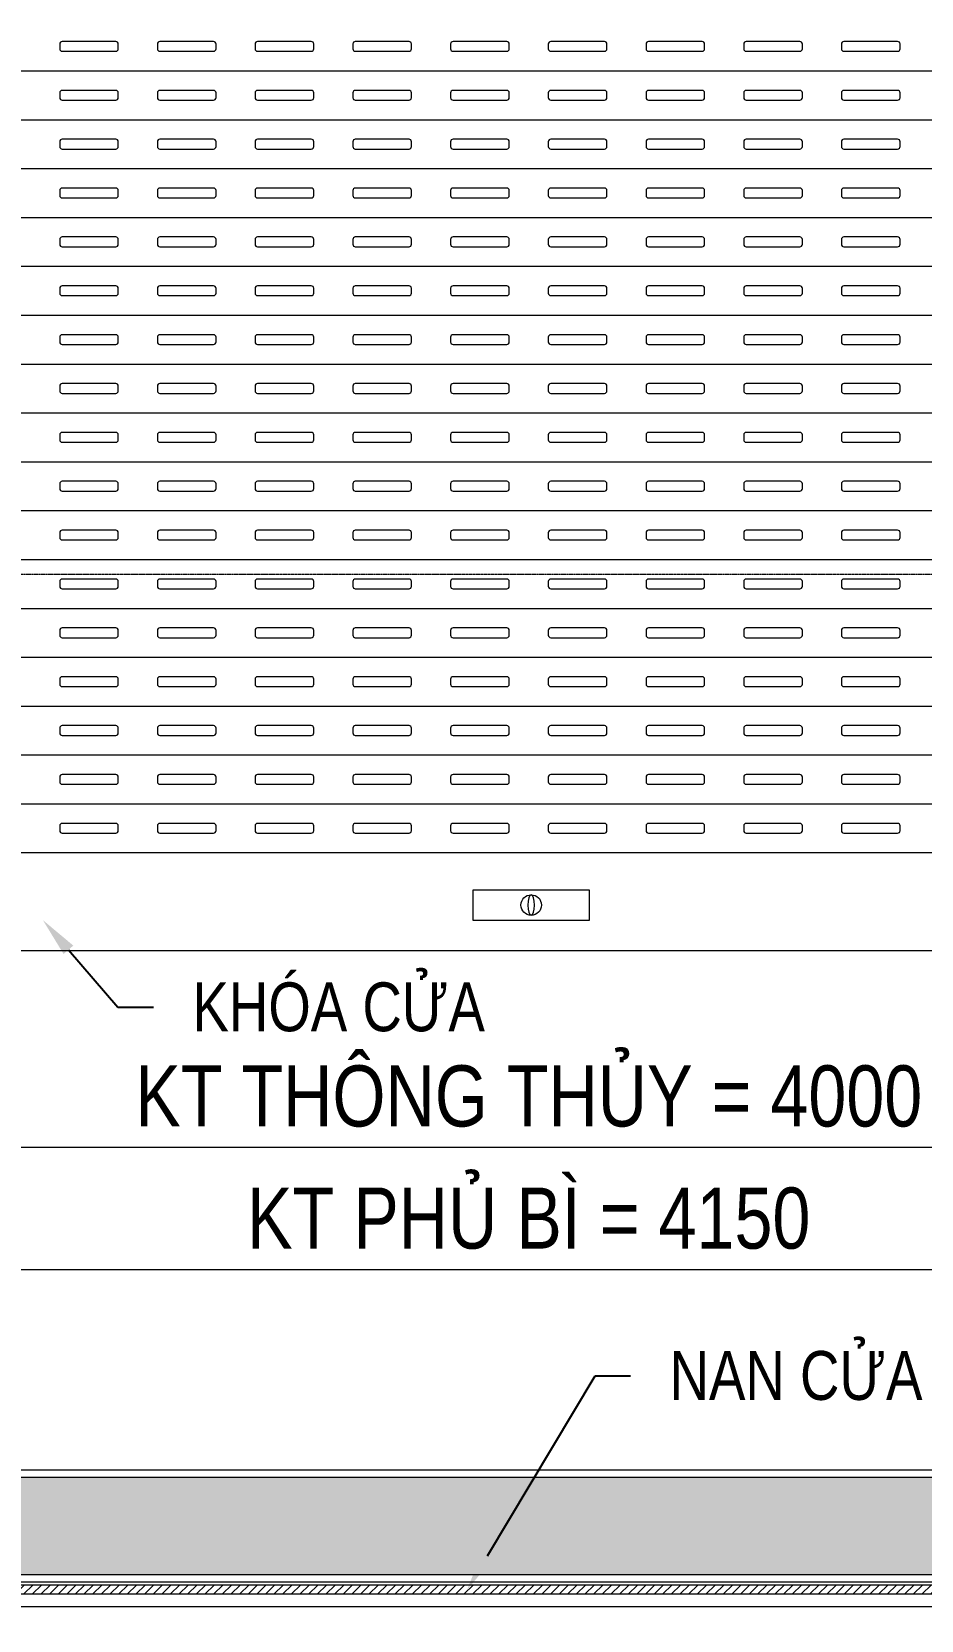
# Model space of a CAD drawing. Header units: millimetres. Extents: x -547695 to 905972, y -1055718 to 167349.
# Drawn here: x -526632 to -524811, y -1030223 to -1026972 of the extents above; entities that cross this region are included whole.
import ezdxf
from ezdxf import colors
from ezdxf.entities.mleader import LeaderData, LeaderLine
from ezdxf.enums import TextEntityAlignment as Align
from ezdxf.math import Vec2, Vec3

# ---------------------------------------------------------------- set-up
doc = ezdxf.new("R2010")
doc.units = ezdxf.units.MM
for name, pattern in [('CENTER', [50.8, 31.75, -6.35, 6.35, -6.35]), ('CENTER2', [1.125, 0.75, -0.125, 0.125, -0.125]), ('PHANTOM', [2.5, 1.25, -0.25, 0.25, -0.25, 0.25, -0.25])]:
    doc.linetypes.add(name, pattern=pattern)
doc.layers.get('DEFPOINTS').update_dxf_attribs({"color": 1, "lineweight": 25})
for name, color, linetype, lineweight in [('A-DIMS', 8, 'Continuous', 9), ('A-DOOR', 142, 'Continuous', 9), ('A-GRID', 250, 'CENTER', 15), ('A-LITE', 9, 'Continuous', 9), ('A-PATT', 252, 'Continuous', 9), ('A-SYMBOLS', 10, 'Continuous', 13), ('A-WALL', 12, 'Continuous', 13)]:
    doc.layers.add(name, color=color, linetype=linetype, lineweight=lineweight)
doc.styles.add('ARIAL', font='arial.ttf')
doc.styles.add('VTK_Arial', font='arial.ttf', dxfattribs={"width": 0.8})
doc.dimstyles.new('A-2.5-DIM50', dxfattribs={"dimscale": 50, "dimtxt": 2.5, "dimasz": 1, "dimexe": 1, "dimexo": 0, "dimgap": 0.5, "dimtad": 1, "dimdec": 0, "dimzin": 12, "dimdsep": 46, "dimtxsty": 'VTK_Arial', "dimblk": 'ARCHTICK', "dimcen": 0, "dimdle": 1, "dimclrd": 256, "dimclre": 256, "dimclrt": 7, "dimadec": 1, "dimazin": 3, "dimtfac": 1, "dimtdec": 0, "dimtmove": 0, "dimatfit": 2, "dimfxl": 20, "dimtolj": 1, "dimtzin": 0, "dimlwd": -1, "dimlwe": -1, "dimarcsym": 0})

# ---------------------------------------------------------------- blocks, each defined once
blk = doc.blocks.new('zw$3AB1')
at = {"ltscale": 5}
blk.add_lwpolyline([(-76, 200), (-4076, 200), (-4076, 3500), (-76, 3500)], close=True, dxfattribs=at)
at = {"layer": 'A-PATT'}
for points in [[(-3031, 1840), (-2921, 1840, 0.414214), (-2916, 1845), (-2916, 1855, 0.414214), (-2921, 1860), (-3031, 1860, 0.414214), (-3036, 1855), (-3036, 1845, 0.414214)], [(-2831, 1840), (-2721, 1840, 0.414214), (-2716, 1845), (-2716, 1855, 0.414214), (-2721, 1860), (-2831, 1860, 0.414214), (-2836, 1855), (-2836, 1845, 0.414214)], [(-2631, 1840), (-2521, 1840, 0.414214), (-2516, 1845), (-2516, 1855, 0.414214), (-2521, 1860), (-2631, 1860, 0.414214), (-2636, 1855), (-2636, 1845, 0.414214)], [(-2431, 1840), (-2321, 1840, 0.414214), (-2316, 1845), (-2316, 1855, 0.414214), (-2321, 1860), (-2431, 1860, 0.414214), (-2436, 1855), (-2436, 1845, 0.414214)], [(-2231, 1840), (-2121, 1840, 0.414214), (-2116, 1845), (-2116, 1855, 0.414214), (-2121, 1860), (-2231, 1860, 0.414214), (-2236, 1855), (-2236, 1845, 0.414214)], [(-2031, 1840), (-1921, 1840, 0.414214), (-1916, 1845), (-1916, 1855, 0.414214), (-1921, 1860), (-2031, 1860, 0.414214), (-2036, 1855), (-2036, 1845, 0.414214)], [(-1831, 1840), (-1721, 1840, 0.414214), (-1716, 1845), (-1716, 1855, 0.414214), (-1721, 1860), (-1831, 1860, 0.414214), (-1836, 1855), (-1836, 1845, 0.414214)], [(-1631, 1840), (-1521, 1840, 0.414214), (-1516, 1845), (-1516, 1855, 0.414214), (-1521, 1860), (-1631, 1860, 0.414214), (-1636, 1855), (-1636, 1845, 0.414214)], [(-1431, 1840), (-1321, 1840, 0.414214), (-1316, 1845), (-1316, 1855, 0.414214), (-1321, 1860), (-1431, 1860, 0.414214), (-1436, 1855), (-1436, 1845, 0.414214)], [(-3031, 1740), (-2921, 1740, 0.414214), (-2916, 1745), (-2916, 1755, 0.414214), (-2921, 1760), (-3031, 1760, 0.414214), (-3036, 1755), (-3036, 1745, 0.414214)], [(-2831, 1740), (-2721, 1740, 0.414214), (-2716, 1745), (-2716, 1755, 0.414214), (-2721, 1760), (-2831, 1760, 0.414214), (-2836, 1755), (-2836, 1745, 0.414214)], [(-2631, 1740), (-2521, 1740, 0.414214), (-2516, 1745), (-2516, 1755, 0.414214), (-2521, 1760), (-2631, 1760, 0.414214), (-2636, 1755), (-2636, 1745, 0.414214)], [(-2431, 1740), (-2321, 1740, 0.414214), (-2316, 1745), (-2316, 1755, 0.414214), (-2321, 1760), (-2431, 1760, 0.414214), (-2436, 1755), (-2436, 1745, 0.414214)], [(-2231, 1740), (-2121, 1740, 0.414214), (-2116, 1745), (-2116, 1755, 0.414214), (-2121, 1760), (-2231, 1760, 0.414214), (-2236, 1755), (-2236, 1745, 0.414214)], [(-2031, 1740), (-1921, 1740, 0.414214), (-1916, 1745), (-1916, 1755, 0.414214), (-1921, 1760), (-2031, 1760, 0.414214), (-2036, 1755), (-2036, 1745, 0.414214)], [(-1831, 1740), (-1721, 1740, 0.414214), (-1716, 1745), (-1716, 1755, 0.414214), (-1721, 1760), (-1831, 1760, 0.414214), (-1836, 1755), (-1836, 1745, 0.414214)], [(-1631, 1740), (-1521, 1740, 0.414214), (-1516, 1745), (-1516, 1755, 0.414214), (-1521, 1760), (-1631, 1760, 0.414214), (-1636, 1755), (-1636, 1745, 0.414214)], [(-1431, 1740), (-1321, 1740, 0.414214), (-1316, 1745), (-1316, 1755, 0.414214), (-1321, 1760), (-1431, 1760, 0.414214), (-1436, 1755), (-1436, 1745, 0.414214)], [(-3031, 1640), (-2921, 1640, 0.414214), (-2916, 1645), (-2916, 1655, 0.414214), (-2921, 1660), (-3031, 1660, 0.414214), (-3036, 1655), (-3036, 1645, 0.414214)], [(-2831, 1640), (-2721, 1640, 0.414214), (-2716, 1645), (-2716, 1655, 0.414214), (-2721, 1660), (-2831, 1660, 0.414214), (-2836, 1655), (-2836, 1645, 0.414214)], [(-2631, 1640), (-2521, 1640, 0.414214), (-2516, 1645), (-2516, 1655, 0.414214), (-2521, 1660), (-2631, 1660, 0.414214), (-2636, 1655), (-2636, 1645, 0.414214)], [(-2431, 1640), (-2321, 1640, 0.414214), (-2316, 1645), (-2316, 1655, 0.414214), (-2321, 1660), (-2431, 1660, 0.414214), (-2436, 1655), (-2436, 1645, 0.414214)], [(-2231, 1640), (-2121, 1640, 0.414214), (-2116, 1645), (-2116, 1655, 0.414214), (-2121, 1660), (-2231, 1660, 0.414214), (-2236, 1655), (-2236, 1645, 0.414214)], [(-2031, 1640), (-1921, 1640, 0.414214), (-1916, 1645), (-1916, 1655, 0.414214), (-1921, 1660), (-2031, 1660, 0.414214), (-2036, 1655), (-2036, 1645, 0.414214)], [(-1831, 1640), (-1721, 1640, 0.414214), (-1716, 1645), (-1716, 1655, 0.414214), (-1721, 1660), (-1831, 1660, 0.414214), (-1836, 1655), (-1836, 1645, 0.414214)], [(-1631, 1640), (-1521, 1640, 0.414214), (-1516, 1645), (-1516, 1655, 0.414214), (-1521, 1660), (-1631, 1660, 0.414214), (-1636, 1655), (-1636, 1645, 0.414214)], [(-1431, 1640), (-1321, 1640, 0.414214), (-1316, 1645), (-1316, 1655, 0.414214), (-1321, 1660), (-1431, 1660, 0.414214), (-1436, 1655), (-1436, 1645, 0.414214)], [(-3031, 1540), (-2921, 1540, 0.414214), (-2916, 1545), (-2916, 1555, 0.414214), (-2921, 1560), (-3031, 1560, 0.414214), (-3036, 1555), (-3036, 1545, 0.414214)], [(-2831, 1540), (-2721, 1540, 0.414214), (-2716, 1545), (-2716, 1555, 0.414214), (-2721, 1560), (-2831, 1560, 0.414214), (-2836, 1555), (-2836, 1545, 0.414214)], [(-2631, 1540), (-2521, 1540, 0.414214), (-2516, 1545), (-2516, 1555, 0.414214), (-2521, 1560), (-2631, 1560, 0.414214), (-2636, 1555), (-2636, 1545, 0.414214)], [(-2431, 1540), (-2321, 1540, 0.414214), (-2316, 1545), (-2316, 1555, 0.414214), (-2321, 1560), (-2431, 1560, 0.414214), (-2436, 1555), (-2436, 1545, 0.414214)], [(-2231, 1540), (-2121, 1540, 0.414214), (-2116, 1545), (-2116, 1555, 0.414214), (-2121, 1560), (-2231, 1560, 0.414214), (-2236, 1555), (-2236, 1545, 0.414214)], [(-2031, 1540), (-1921, 1540, 0.414214), (-1916, 1545), (-1916, 1555, 0.414214), (-1921, 1560), (-2031, 1560, 0.414214), (-2036, 1555), (-2036, 1545, 0.414214)], [(-1831, 1540), (-1721, 1540, 0.414214), (-1716, 1545), (-1716, 1555, 0.414214), (-1721, 1560), (-1831, 1560, 0.414214), (-1836, 1555), (-1836, 1545, 0.414214)], [(-1631, 1540), (-1521, 1540, 0.414214), (-1516, 1545), (-1516, 1555, 0.414214), (-1521, 1560), (-1631, 1560, 0.414214), (-1636, 1555), (-1636, 1545, 0.414214)], [(-1431, 1540), (-1321, 1540, 0.414214), (-1316, 1545), (-1316, 1555, 0.414214), (-1321, 1560), (-1431, 1560, 0.414214), (-1436, 1555), (-1436, 1545, 0.414214)], [(-3031, 1440), (-2921, 1440, 0.414214), (-2916, 1445), (-2916, 1455, 0.414214), (-2921, 1460), (-3031, 1460, 0.414214), (-3036, 1455), (-3036, 1445, 0.414214)], [(-2831, 1440), (-2721, 1440, 0.414214), (-2716, 1445), (-2716, 1455, 0.414214), (-2721, 1460), (-2831, 1460, 0.414214), (-2836, 1455), (-2836, 1445, 0.414214)], [(-2631, 1440), (-2521, 1440, 0.414214), (-2516, 1445), (-2516, 1455, 0.414214), (-2521, 1460), (-2631, 1460, 0.414214), (-2636, 1455), (-2636, 1445, 0.414214)], [(-2431, 1440), (-2321, 1440, 0.414214), (-2316, 1445), (-2316, 1455, 0.414214), (-2321, 1460), (-2431, 1460, 0.414214), (-2436, 1455), (-2436, 1445, 0.414214)], [(-2231, 1440), (-2121, 1440, 0.414214), (-2116, 1445), (-2116, 1455, 0.414214), (-2121, 1460), (-2231, 1460, 0.414214), (-2236, 1455), (-2236, 1445, 0.414214)], [(-2031, 1440), (-1921, 1440, 0.414214), (-1916, 1445), (-1916, 1455, 0.414214), (-1921, 1460), (-2031, 1460, 0.414214), (-2036, 1455), (-2036, 1445, 0.414214)], [(-1831, 1440), (-1721, 1440, 0.414214), (-1716, 1445), (-1716, 1455, 0.414214), (-1721, 1460), (-1831, 1460, 0.414214), (-1836, 1455), (-1836, 1445, 0.414214)], [(-1631, 1440), (-1521, 1440, 0.414214), (-1516, 1445), (-1516, 1455, 0.414214), (-1521, 1460), (-1631, 1460, 0.414214), (-1636, 1455), (-1636, 1445, 0.414214)], [(-1431, 1440), (-1321, 1440, 0.414214), (-1316, 1445), (-1316, 1455, 0.414214), (-1321, 1460), (-1431, 1460, 0.414214), (-1436, 1455), (-1436, 1445, 0.414214)], [(-3031, 1340), (-2921, 1340, 0.414214), (-2916, 1345), (-2916, 1355, 0.414214), (-2921, 1360), (-3031, 1360, 0.414214), (-3036, 1355), (-3036, 1345, 0.414214)], [(-2831, 1340), (-2721, 1340, 0.414214), (-2716, 1345), (-2716, 1355, 0.414214), (-2721, 1360), (-2831, 1360, 0.414214), (-2836, 1355), (-2836, 1345, 0.414214)], [(-2631, 1340), (-2521, 1340, 0.414214), (-2516, 1345), (-2516, 1355, 0.414214), (-2521, 1360), (-2631, 1360, 0.414214), (-2636, 1355), (-2636, 1345, 0.414214)], [(-2431, 1340), (-2321, 1340, 0.414214), (-2316, 1345), (-2316, 1355, 0.414214), (-2321, 1360), (-2431, 1360, 0.414214), (-2436, 1355), (-2436, 1345, 0.414214)], [(-2231, 1340), (-2121, 1340, 0.414214), (-2116, 1345), (-2116, 1355, 0.414214), (-2121, 1360), (-2231, 1360, 0.414214), (-2236, 1355), (-2236, 1345, 0.414214)], [(-2031, 1340), (-1921, 1340, 0.414214), (-1916, 1345), (-1916, 1355, 0.414214), (-1921, 1360), (-2031, 1360, 0.414214), (-2036, 1355), (-2036, 1345, 0.414214)], [(-1831, 1340), (-1721, 1340, 0.414214), (-1716, 1345), (-1716, 1355, 0.414214), (-1721, 1360), (-1831, 1360, 0.414214), (-1836, 1355), (-1836, 1345, 0.414214)], [(-1631, 1340), (-1521, 1340, 0.414214), (-1516, 1345), (-1516, 1355, 0.414214), (-1521, 1360), (-1631, 1360, 0.414214), (-1636, 1355), (-1636, 1345, 0.414214)], [(-1431, 1340), (-1321, 1340, 0.414214), (-1316, 1345), (-1316, 1355, 0.414214), (-1321, 1360), (-1431, 1360, 0.414214), (-1436, 1355), (-1436, 1345, 0.414214)], [(-3031, 1240), (-2921, 1240, 0.414214), (-2916, 1245), (-2916, 1255, 0.414214), (-2921, 1260), (-3031, 1260, 0.414214), (-3036, 1255), (-3036, 1245, 0.414214)], [(-2831, 1240), (-2721, 1240, 0.414214), (-2716, 1245), (-2716, 1255, 0.414214), (-2721, 1260), (-2831, 1260, 0.414214), (-2836, 1255), (-2836, 1245, 0.414214)], [(-2631, 1240), (-2521, 1240, 0.414214), (-2516, 1245), (-2516, 1255, 0.414214), (-2521, 1260), (-2631, 1260, 0.414214), (-2636, 1255), (-2636, 1245, 0.414214)], [(-2431, 1240), (-2321, 1240, 0.414214), (-2316, 1245), (-2316, 1255, 0.414214), (-2321, 1260), (-2431, 1260, 0.414214), (-2436, 1255), (-2436, 1245, 0.414214)], [(-2231, 1240), (-2121, 1240, 0.414214), (-2116, 1245), (-2116, 1255, 0.414214), (-2121, 1260), (-2231, 1260, 0.414214), (-2236, 1255), (-2236, 1245, 0.414214)], [(-2031, 1240), (-1921, 1240, 0.414214), (-1916, 1245), (-1916, 1255, 0.414214), (-1921, 1260), (-2031, 1260, 0.414214), (-2036, 1255), (-2036, 1245, 0.414214)], [(-1831, 1240), (-1721, 1240, 0.414214), (-1716, 1245), (-1716, 1255, 0.414214), (-1721, 1260), (-1831, 1260, 0.414214), (-1836, 1255), (-1836, 1245, 0.414214)], [(-1631, 1240), (-1521, 1240, 0.414214), (-1516, 1245), (-1516, 1255, 0.414214), (-1521, 1260), (-1631, 1260, 0.414214), (-1636, 1255), (-1636, 1245, 0.414214)], [(-1431, 1240), (-1321, 1240, 0.414214), (-1316, 1245), (-1316, 1255, 0.414214), (-1321, 1260), (-1431, 1260, 0.414214), (-1436, 1255), (-1436, 1245, 0.414214)], [(-3031, 1140), (-2921, 1140, 0.414214), (-2916, 1145), (-2916, 1155, 0.414214), (-2921, 1160), (-3031, 1160, 0.414214), (-3036, 1155), (-3036, 1145, 0.414214)], [(-2831, 1140), (-2721, 1140, 0.414214), (-2716, 1145), (-2716, 1155, 0.414214), (-2721, 1160), (-2831, 1160, 0.414214), (-2836, 1155), (-2836, 1145, 0.414214)], [(-2631, 1140), (-2521, 1140, 0.414214), (-2516, 1145), (-2516, 1155, 0.414214), (-2521, 1160), (-2631, 1160, 0.414214), (-2636, 1155), (-2636, 1145, 0.414214)], [(-2431, 1140), (-2321, 1140, 0.414214), (-2316, 1145), (-2316, 1155, 0.414214), (-2321, 1160), (-2431, 1160, 0.414214), (-2436, 1155), (-2436, 1145, 0.414214)], [(-2231, 1140), (-2121, 1140, 0.414214), (-2116, 1145), (-2116, 1155, 0.414214), (-2121, 1160), (-2231, 1160, 0.414214), (-2236, 1155), (-2236, 1145, 0.414214)], [(-2031, 1140), (-1921, 1140, 0.414214), (-1916, 1145), (-1916, 1155, 0.414214), (-1921, 1160), (-2031, 1160, 0.414214), (-2036, 1155), (-2036, 1145, 0.414214)], [(-1831, 1140), (-1721, 1140, 0.414214), (-1716, 1145), (-1716, 1155, 0.414214), (-1721, 1160), (-1831, 1160, 0.414214), (-1836, 1155), (-1836, 1145, 0.414214)], [(-1631, 1140), (-1521, 1140, 0.414214), (-1516, 1145), (-1516, 1155, 0.414214), (-1521, 1160), (-1631, 1160, 0.414214), (-1636, 1155), (-1636, 1145, 0.414214)], [(-1431, 1140), (-1321, 1140, 0.414214), (-1316, 1145), (-1316, 1155, 0.414214), (-1321, 1160), (-1431, 1160, 0.414214), (-1436, 1155), (-1436, 1145, 0.414214)], [(-3031, 1040), (-2921, 1040, 0.414214), (-2916, 1045), (-2916, 1055, 0.414214), (-2921, 1060), (-3031, 1060, 0.414214), (-3036, 1055), (-3036, 1045, 0.414214)], [(-2831, 1040), (-2721, 1040, 0.414214), (-2716, 1045), (-2716, 1055, 0.414214), (-2721, 1060), (-2831, 1060, 0.414214), (-2836, 1055), (-2836, 1045, 0.414214)], [(-2631, 1040), (-2521, 1040, 0.414214), (-2516, 1045), (-2516, 1055, 0.414214), (-2521, 1060), (-2631, 1060, 0.414214), (-2636, 1055), (-2636, 1045, 0.414214)], [(-2431, 1040), (-2321, 1040, 0.414214), (-2316, 1045), (-2316, 1055, 0.414214), (-2321, 1060), (-2431, 1060, 0.414214), (-2436, 1055), (-2436, 1045, 0.414214)], [(-2231, 1040), (-2121, 1040, 0.414214), (-2116, 1045), (-2116, 1055, 0.414214), (-2121, 1060), (-2231, 1060, 0.414214), (-2236, 1055), (-2236, 1045, 0.414214)], [(-2031, 1040), (-1921, 1040, 0.414214), (-1916, 1045), (-1916, 1055, 0.414214), (-1921, 1060), (-2031, 1060, 0.414214), (-2036, 1055), (-2036, 1045, 0.414214)], [(-1831, 1040), (-1721, 1040, 0.414214), (-1716, 1045), (-1716, 1055, 0.414214), (-1721, 1060), (-1831, 1060, 0.414214), (-1836, 1055), (-1836, 1045, 0.414214)], [(-1631, 1040), (-1521, 1040, 0.414214), (-1516, 1045), (-1516, 1055, 0.414214), (-1521, 1060), (-1631, 1060, 0.414214), (-1636, 1055), (-1636, 1045, 0.414214)], [(-1431, 1040), (-1321, 1040, 0.414214), (-1316, 1045), (-1316, 1055, 0.414214), (-1321, 1060), (-1431, 1060, 0.414214), (-1436, 1055), (-1436, 1045, 0.414214)], [(-3031, 940), (-2921, 940, 0.414214), (-2916, 945), (-2916, 955, 0.414214), (-2921, 960), (-3031, 960, 0.414214), (-3036, 955), (-3036, 945, 0.414214)], [(-2831, 940), (-2721, 940, 0.414214), (-2716, 945), (-2716, 955, 0.414214), (-2721, 960), (-2831, 960, 0.414214), (-2836, 955), (-2836, 945, 0.414214)], [(-2631, 940), (-2521, 940, 0.414214), (-2516, 945), (-2516, 955, 0.414214), (-2521, 960), (-2631, 960, 0.414214), (-2636, 955), (-2636, 945, 0.414214)], [(-2431, 940), (-2321, 940, 0.414214), (-2316, 945), (-2316, 955, 0.414214), (-2321, 960), (-2431, 960, 0.414214), (-2436, 955), (-2436, 945, 0.414214)], [(-2231, 940), (-2121, 940, 0.414214), (-2116, 945), (-2116, 955, 0.414214), (-2121, 960), (-2231, 960, 0.414214), (-2236, 955), (-2236, 945, 0.414214)], [(-2031, 940), (-1921, 940, 0.414214), (-1916, 945), (-1916, 955, 0.414214), (-1921, 960), (-2031, 960, 0.414214), (-2036, 955), (-2036, 945, 0.414214)], [(-1831, 940), (-1721, 940, 0.414214), (-1716, 945), (-1716, 955, 0.414214), (-1721, 960), (-1831, 960, 0.414214), (-1836, 955), (-1836, 945, 0.414214)], [(-1631, 940), (-1521, 940, 0.414214), (-1516, 945), (-1516, 955, 0.414214), (-1521, 960), (-1631, 960, 0.414214), (-1636, 955), (-1636, 945, 0.414214)], [(-1431, 940), (-1321, 940, 0.414214), (-1316, 945), (-1316, 955, 0.414214), (-1321, 960), (-1431, 960, 0.414214), (-1436, 955), (-1436, 945, 0.414214)], [(-3031, 840), (-2921, 840, 0.414214), (-2916, 845), (-2916, 855, 0.414214), (-2921, 860), (-3031, 860, 0.414214), (-3036, 855), (-3036, 845, 0.414214)], [(-2831, 840), (-2721, 840, 0.414214), (-2716, 845), (-2716, 855, 0.414214), (-2721, 860), (-2831, 860, 0.414214), (-2836, 855), (-2836, 845, 0.414214)], [(-2631, 840), (-2521, 840, 0.414214), (-2516, 845), (-2516, 855, 0.414214), (-2521, 860), (-2631, 860, 0.414214), (-2636, 855), (-2636, 845, 0.414214)], [(-2431, 840), (-2321, 840, 0.414214), (-2316, 845), (-2316, 855, 0.414214), (-2321, 860), (-2431, 860, 0.414214), (-2436, 855), (-2436, 845, 0.414214)], [(-2231, 840), (-2121, 840, 0.414214), (-2116, 845), (-2116, 855, 0.414214), (-2121, 860), (-2231, 860, 0.414214), (-2236, 855), (-2236, 845, 0.414214)], [(-2031, 840), (-1921, 840, 0.414214), (-1916, 845), (-1916, 855, 0.414214), (-1921, 860), (-2031, 860, 0.414214), (-2036, 855), (-2036, 845, 0.414214)], [(-1831, 840), (-1721, 840, 0.414214), (-1716, 845), (-1716, 855, 0.414214), (-1721, 860), (-1831, 860, 0.414214), (-1836, 855), (-1836, 845, 0.414214)], [(-1631, 840), (-1521, 840, 0.414214), (-1516, 845), (-1516, 855, 0.414214), (-1521, 860), (-1631, 860, 0.414214), (-1636, 855), (-1636, 845, 0.414214)], [(-1431, 840), (-1321, 840, 0.414214), (-1316, 845), (-1316, 855, 0.414214), (-1321, 860), (-1431, 860, 0.414214), (-1436, 855), (-1436, 845, 0.414214)], [(-3031, 740), (-2921, 740, 0.414214), (-2916, 745), (-2916, 755, 0.414214), (-2921, 760), (-3031, 760, 0.414214), (-3036, 755), (-3036, 745, 0.414214)], [(-2831, 740), (-2721, 740, 0.414214), (-2716, 745), (-2716, 755, 0.414214), (-2721, 760), (-2831, 760, 0.414214), (-2836, 755), (-2836, 745, 0.414214)], [(-2631, 740), (-2521, 740, 0.414214), (-2516, 745), (-2516, 755, 0.414214), (-2521, 760), (-2631, 760, 0.414214), (-2636, 755), (-2636, 745, 0.414214)], [(-2431, 740), (-2321, 740, 0.414214), (-2316, 745), (-2316, 755, 0.414214), (-2321, 760), (-2431, 760, 0.414214), (-2436, 755), (-2436, 745, 0.414214)], [(-2231, 740), (-2121, 740, 0.414214), (-2116, 745), (-2116, 755, 0.414214), (-2121, 760), (-2231, 760, 0.414214), (-2236, 755), (-2236, 745, 0.414214)], [(-2031, 740), (-1921, 740, 0.414214), (-1916, 745), (-1916, 755, 0.414214), (-1921, 760), (-2031, 760, 0.414214), (-2036, 755), (-2036, 745, 0.414214)], [(-1831, 740), (-1721, 740, 0.414214), (-1716, 745), (-1716, 755, 0.414214), (-1721, 760), (-1831, 760, 0.414214), (-1836, 755), (-1836, 745, 0.414214)], [(-1631, 740), (-1521, 740, 0.414214), (-1516, 745), (-1516, 755, 0.414214), (-1521, 760), (-1631, 760, 0.414214), (-1636, 755), (-1636, 745, 0.414214)], [(-1431, 740), (-1321, 740, 0.414214), (-1316, 745), (-1316, 755, 0.414214), (-1321, 760), (-1431, 760, 0.414214), (-1436, 755), (-1436, 745, 0.414214)], [(-3031, 640), (-2921, 640, 0.414214), (-2916, 645), (-2916, 655, 0.414214), (-2921, 660), (-3031, 660, 0.414214), (-3036, 655), (-3036, 645, 0.414214)], [(-2831, 640), (-2721, 640, 0.414214), (-2716, 645), (-2716, 655, 0.414214), (-2721, 660), (-2831, 660, 0.414214), (-2836, 655), (-2836, 645, 0.414214)], [(-2631, 640), (-2521, 640, 0.414214), (-2516, 645), (-2516, 655, 0.414214), (-2521, 660), (-2631, 660, 0.414214), (-2636, 655), (-2636, 645, 0.414214)], [(-2431, 640), (-2321, 640, 0.414214), (-2316, 645), (-2316, 655, 0.414214), (-2321, 660), (-2431, 660, 0.414214), (-2436, 655), (-2436, 645, 0.414214)], [(-2231, 640), (-2121, 640, 0.414214), (-2116, 645), (-2116, 655, 0.414214), (-2121, 660), (-2231, 660, 0.414214), (-2236, 655), (-2236, 645, 0.414214)], [(-2031, 640), (-1921, 640, 0.414214), (-1916, 645), (-1916, 655, 0.414214), (-1921, 660), (-2031, 660, 0.414214), (-2036, 655), (-2036, 645, 0.414214)], [(-1831, 640), (-1721, 640, 0.414214), (-1716, 645), (-1716, 655, 0.414214), (-1721, 660), (-1831, 660, 0.414214), (-1836, 655), (-1836, 645, 0.414214)], [(-1631, 640), (-1521, 640, 0.414214), (-1516, 645), (-1516, 655, 0.414214), (-1521, 660), (-1631, 660, 0.414214), (-1636, 655), (-1636, 645, 0.414214)], [(-1431, 640), (-1321, 640, 0.414214), (-1316, 645), (-1316, 655, 0.414214), (-1321, 660), (-1431, 660, 0.414214), (-1436, 655), (-1436, 645, 0.414214)], [(-3031, 540), (-2921, 540, 0.414214), (-2916, 545), (-2916, 555, 0.414214), (-2921, 560), (-3031, 560, 0.414214), (-3036, 555), (-3036, 545, 0.414214)], [(-2831, 540), (-2721, 540, 0.414214), (-2716, 545), (-2716, 555, 0.414214), (-2721, 560), (-2831, 560, 0.414214), (-2836, 555), (-2836, 545, 0.414214)], [(-2631, 540), (-2521, 540, 0.414214), (-2516, 545), (-2516, 555, 0.414214), (-2521, 560), (-2631, 560, 0.414214), (-2636, 555), (-2636, 545, 0.414214)], [(-2431, 540), (-2321, 540, 0.414214), (-2316, 545), (-2316, 555, 0.414214), (-2321, 560), (-2431, 560, 0.414214), (-2436, 555), (-2436, 545, 0.414214)], [(-2231, 540), (-2121, 540, 0.414214), (-2116, 545), (-2116, 555, 0.414214), (-2121, 560), (-2231, 560, 0.414214), (-2236, 555), (-2236, 545, 0.414214)], [(-2031, 540), (-1921, 540, 0.414214), (-1916, 545), (-1916, 555, 0.414214), (-1921, 560), (-2031, 560, 0.414214), (-2036, 555), (-2036, 545, 0.414214)], [(-1831, 540), (-1721, 540, 0.414214), (-1716, 545), (-1716, 555, 0.414214), (-1721, 560), (-1831, 560, 0.414214), (-1836, 555), (-1836, 545, 0.414214)], [(-1631, 540), (-1521, 540, 0.414214), (-1516, 545), (-1516, 555, 0.414214), (-1521, 560), (-1631, 560, 0.414214), (-1636, 555), (-1636, 545, 0.414214)], [(-1431, 540), (-1321, 540, 0.414214), (-1316, 545), (-1316, 555, 0.414214), (-1321, 560), (-1431, 560, 0.414214), (-1436, 555), (-1436, 545, 0.414214)], [(-3031, 440), (-2921, 440, 0.414214), (-2916, 445), (-2916, 455, 0.414214), (-2921, 460), (-3031, 460, 0.414214), (-3036, 455), (-3036, 445, 0.414214)], [(-2831, 440), (-2721, 440, 0.414214), (-2716, 445), (-2716, 455, 0.414214), (-2721, 460), (-2831, 460, 0.414214), (-2836, 455), (-2836, 445, 0.414214)], [(-2631, 440), (-2521, 440, 0.414214), (-2516, 445), (-2516, 455, 0.414214), (-2521, 460), (-2631, 460, 0.414214), (-2636, 455), (-2636, 445, 0.414214)], [(-2431, 440), (-2321, 440, 0.414214), (-2316, 445), (-2316, 455, 0.414214), (-2321, 460), (-2431, 460, 0.414214), (-2436, 455), (-2436, 445, 0.414214)], [(-2231, 440), (-2121, 440, 0.414214), (-2116, 445), (-2116, 455, 0.414214), (-2121, 460), (-2231, 460, 0.414214), (-2236, 455), (-2236, 445, 0.414214)], [(-2031, 440), (-1921, 440, 0.414214), (-1916, 445), (-1916, 455, 0.414214), (-1921, 460), (-2031, 460, 0.414214), (-2036, 455), (-2036, 445, 0.414214)], [(-1831, 440), (-1721, 440, 0.414214), (-1716, 445), (-1716, 455, 0.414214), (-1721, 460), (-1831, 460, 0.414214), (-1836, 455), (-1836, 445, 0.414214)], [(-1631, 440), (-1521, 440, 0.414214), (-1516, 445), (-1516, 455, 0.414214), (-1521, 460), (-1631, 460, 0.414214), (-1636, 455), (-1636, 445, 0.414214)], [(-1431, 440), (-1321, 440, 0.414214), (-1316, 445), (-1316, 455, 0.414214), (-1321, 460), (-1431, 460, 0.414214), (-1436, 455), (-1436, 445, 0.414214)], [(-3031, 340), (-2921, 340, 0.414214), (-2916, 345), (-2916, 355, 0.414214), (-2921, 360), (-3031, 360, 0.414214), (-3036, 355), (-3036, 345, 0.414214)], [(-2831, 340), (-2721, 340, 0.414214), (-2716, 345), (-2716, 355, 0.414214), (-2721, 360), (-2831, 360, 0.414214), (-2836, 355), (-2836, 345, 0.414214)], [(-2631, 340), (-2521, 340, 0.414214), (-2516, 345), (-2516, 355, 0.414214), (-2521, 360), (-2631, 360, 0.414214), (-2636, 355), (-2636, 345, 0.414214)], [(-2431, 340), (-2321, 340, 0.414214), (-2316, 345), (-2316, 355, 0.414214), (-2321, 360), (-2431, 360, 0.414214), (-2436, 355), (-2436, 345, 0.414214)], [(-2231, 340), (-2121, 340, 0.414214), (-2116, 345), (-2116, 355, 0.414214), (-2121, 360), (-2231, 360, 0.414214), (-2236, 355), (-2236, 345, 0.414214)], [(-2031, 340), (-1921, 340, 0.414214), (-1916, 345), (-1916, 355, 0.414214), (-1921, 360), (-2031, 360, 0.414214), (-2036, 355), (-2036, 345, 0.414214)], [(-1831, 340), (-1721, 340, 0.414214), (-1716, 345), (-1716, 355, 0.414214), (-1721, 360), (-1831, 360, 0.414214), (-1836, 355), (-1836, 345, 0.414214)], [(-1631, 340), (-1521, 340, 0.414214), (-1516, 345), (-1516, 355, 0.414214), (-1521, 360), (-1631, 360, 0.414214), (-1636, 355), (-1636, 345, 0.414214)], [(-1431, 340), (-1321, 340, 0.414214), (-1316, 345), (-1316, 355, 0.414214), (-1321, 360), (-1431, 360, 0.414214), (-1436, 355), (-1436, 345, 0.414214)], [(-3031, 240), (-2921, 240, 0.414214), (-2916, 245), (-2916, 255, 0.414214), (-2921, 260), (-3031, 260, 0.414214), (-3036, 255), (-3036, 245, 0.414214)], [(-2831, 240), (-2721, 240, 0.414214), (-2716, 245), (-2716, 255, 0.414214), (-2721, 260), (-2831, 260, 0.414214), (-2836, 255), (-2836, 245, 0.414214)], [(-2631, 240), (-2521, 240, 0.414214), (-2516, 245), (-2516, 255, 0.414214), (-2521, 260), (-2631, 260, 0.414214), (-2636, 255), (-2636, 245, 0.414214)], [(-2431, 240), (-2321, 240, 0.414214), (-2316, 245), (-2316, 255, 0.414214), (-2321, 260), (-2431, 260, 0.414214), (-2436, 255), (-2436, 245, 0.414214)], [(-2231, 240), (-2121, 240, 0.414214), (-2116, 245), (-2116, 255, 0.414214), (-2121, 260), (-2231, 260, 0.414214), (-2236, 255), (-2236, 245, 0.414214)], [(-2031, 240), (-1921, 240, 0.414214), (-1916, 245), (-1916, 255, 0.414214), (-1921, 260), (-2031, 260, 0.414214), (-2036, 255), (-2036, 245, 0.414214)], [(-1831, 240), (-1721, 240, 0.414214), (-1716, 245), (-1716, 255, 0.414214), (-1721, 260), (-1831, 260, 0.414214), (-1836, 255), (-1836, 245, 0.414214)], [(-1631, 240), (-1521, 240, 0.414214), (-1516, 245), (-1516, 255, 0.414214), (-1521, 260), (-1631, 260, 0.414214), (-1636, 255), (-1636, 245, 0.414214)], [(-1431, 240), (-1321, 240, 0.414214), (-1316, 245), (-1316, 255, 0.414214), (-1321, 260), (-1431, 260, 0.414214), (-1436, 255), (-1436, 245, 0.414214)]]:
    blk.add_lwpolyline(points, format="xyb", close=True, dxfattribs=at)
at = {"layer": 'A-PATT', "ltscale": 5}
for points in [[(-4076, 1800), (-76, 1800)], [(-4076, 1700), (-76, 1700)], [(-4076, 1600), (-76, 1600)], [(-4076, 1500), (-76, 1500)], [(-4076, 1400), (-76, 1400)], [(-4076, 1300), (-76, 1300)], [(-4076, 1200), (-76, 1200)], [(-4076, 1100), (-76, 1100)], [(-4076, 1000), (-76, 1000)], [(-4076, 900), (-76, 900)], [(-4076, 800), (-76, 800)], [(-4076, 700), (-76, 700)], [(-4076, 600), (-76, 600)], [(-4076, 500), (-76, 500)], [(-4076, 400), (-76, 400)], [(-4076, 300), (-76, 300)]]:
    blk.add_lwpolyline(points, dxfattribs=at)
blk.add_wipeout([(-1951.5, 61.9), (-1951.5, 123.6), (-2190.5, 123.6), (-2190.5, 61.9)]).dxf.layer = 'A-DOOR'
at = {"ltscale": 5}
blk.add_lwpolyline([(-4076, 0), (-76, 0), (-76, 200), (-4076, 200)], close=True, dxfattribs=at)
blk.add_lwpolyline([(-1951.5, 123.6), (-2190.5, 123.6), (-2190.5, 61.9), (-1951.5, 61.9)], close=True)
at = {"layer": 'A-LITE', "ltscale": 5}
blk.add_circle((-2071, 92.8), 21, dxfattribs=at)
at = {"layer": 'A-LITE', "ltscale": 5, "extrusion": (0, 0, -1)}
blk.add_ellipse((-2071, 92.8), major_axis=(0, -21), ratio=0.325559, dxfattribs=at)
blk = doc.blocks.new('*U280')
at = {"linetype": 'PHANTOM', "ltscale": 10}
blk.add_line((-397, 0), (-19352, 0), dxfattribs=at)
at = {"style": 'ARIAL', "width": 0.8, "flags": 8}
for tag, p in [('1', (-19469, 401)), ('2', (-419, 396))]:
    blk.add_attdef(tag, text='', height=300, dxfattribs=at).set_placement(p, align=Align.BOTTOM_CENTER)
blk = doc.blocks.new('_ARCHTICK')
at = {"color": 0, "linetype": 'ByBlock', "const_width": 0.15}
blk.add_lwpolyline([(-0.5, -0.5), (0.5, 0.5)], dxfattribs=at)
blk = doc.blocks.new('*D602')
at = {"layer": 'A-DIMS', "ltscale": 5, "transparency": 16777216}
for p, q in [((-527614.7, -1028852.4), (-527614.7, -1029305.4)), ((-523614.7, -1028852.4), (-523614.7, -1029305.4)), ((-527664.7, -1029255.4), (-523564.7, -1029255.4))]:
    blk.add_line(p, q, dxfattribs=at)
at = {"layer": 'DEFPOINTS', "color": 0, "transparency": 16777216}
for p in [(-527614.7, -1028852.4), (-523614.7, -1028852.4), (-523614.7, -1029255.4)]:
    blk.add_point(p, dxfattribs=at)
at = {"layer": 'A-DIMS', "transparency": 16777216, "xscale": 50, "yscale": 50, "zscale": 50, "rotation": 180}
blk.add_blockref('_ARCHTICK', (-527614.7, -1029255.4), dxfattribs=at)
at = {"layer": 'A-DIMS', "transparency": 16777216, "xscale": 50, "yscale": 50, "zscale": 50}
blk.add_blockref('_ARCHTICK', (-523614.7, -1029255.4), dxfattribs=at)
at = {"layer": 'A-DIMS', "color": 7, "transparency": 16777216, "insert": (-525614.7, -1029151.1), "char_height": 125, "attachment_point": 5, "style": 'VTK_Arial'}
blk.add_mtext('\\A1;KT THÔNG THỦY = 4000', dxfattribs=at)
blk = doc.blocks.new('*D604')
at = {"layer": 'A-DIMS', "ltscale": 5, "transparency": 16777216}
for p, q in [((-527689.7, -1028852.4), (-527689.7, -1029555.4)), ((-523539.7, -1028852.4), (-523539.7, -1029555.4)), ((-527739.7, -1029505.4), (-523489.7, -1029505.4))]:
    blk.add_line(p, q, dxfattribs=at)
at = {"layer": 'DEFPOINTS', "color": 0, "transparency": 16777216}
for p in [(-527689.7, -1028852.4), (-523539.7, -1028852.4), (-523539.7, -1029505.4)]:
    blk.add_point(p, dxfattribs=at)
at = {"layer": 'A-DIMS', "transparency": 16777216, "xscale": 50, "yscale": 50, "zscale": 50, "rotation": 180}
blk.add_blockref('_ARCHTICK', (-527689.7, -1029505.4), dxfattribs=at)
at = {"layer": 'A-DIMS', "transparency": 16777216, "xscale": 50, "yscale": 50, "zscale": 50}
blk.add_blockref('_ARCHTICK', (-523539.7, -1029505.4), dxfattribs=at)
at = {"layer": 'A-DIMS', "color": 7, "transparency": 16777216, "insert": (-525614.7, -1029401.1), "char_height": 125, "attachment_point": 5, "style": 'VTK_Arial'}
blk.add_mtext('\\A1;KT PHỦ BÌ = 4150', dxfattribs=at)
blk = doc.blocks.new('zw$A7C0')
at = {"layer": 'A-PATT'}
h = blk.add_hatch(dxfattribs=at)
h.set_pattern_fill('ANSI31', color=256, scale=100, angle=180, style=0)
h.set_pattern_definition([(225, (-5391.155, -307475.437), (8.83883476, -8.83883476), [])])
h.paths.add_polyline_path([(2568.9, 635), (-1568.9, 635), (-1568.9, 654.6), (2568.9, 654.6)])
at = {"ltscale": 5}
blk.add_lwpolyline([(2759, 660), (-1759, 660), (-1759, -43), (2759, -43)], close=True, dxfattribs=at)
blk.add_lwpolyline([(2568.9, 635), (-1568.9, 635), (-1568.9, 654.6), (2568.9, 654.6)], close=True)
at = {"layer": 'A-LITE', "ltscale": 5}
blk.add_lwpolyline([(-1576, 610.1), (2576, 610.1), (2576, 310.1), (-1576, 310.1)], close=True, dxfattribs=at)
at = {"layer": 'A-PATT', "ltscale": 5}
for points in [[(2756, 660), (-1756, 660), (-1756, -40), (2756, -40)], [(2716, 660), (-1716, 660), (-1716, 0), (2716, 0)]]:
    blk.add_lwpolyline(points, close=True, dxfattribs=at)

msp = doc.modelspace()

# ---------------------------------------------------------------- hatches: boundary and pattern name
at = {"layer": 'A-PATT'}
h = msp.add_hatch(dxfattribs=at)
h.set_pattern_fill('HONEY', color=256, scale=150, style=0)
h.set_pattern_definition([(0, (-529030.166, -1224868.28), (28.125, 16.2379763), [18.75, -37.5]), (120, (-529030.166, -1224868.28), (-28.125, 16.2379763), [18.75, -37.5]), (60, (-529030.166, -1224868.28), (1e-14, 32.4759526), [-37.5, 18.75])])
h.paths.add_polyline_path([(-528160.7, -1030130.1), (-528160.7, -1029930.1), (-523068.7, -1029930.1), (-523068.7, -1030130.1)])

# ---------------------------------------------------------------- linework, layer by layer
at = {"layer": 'A-LITE', "ltscale": 0.01, "flags": 128}
msp.add_lwpolyline([(-528160.7, -1029915.1), (-523068.7, -1029915.1), (-523068.7, -1030145.1), (-528160.7, -1030145.1)], close=True, dxfattribs=at)
at = {"layer": 'A-WALL'}
msp.add_lwpolyline([(-528160.7, -1030130.1), (-528160.7, -1029930.1), (-523068.7, -1029930.1), (-523068.7, -1030130.1)], close=True, dxfattribs=at)

# ---------------------------------------------------------------- block references
at = {"layer": 'A-DOOR', "lineweight": -3}
msp.add_blockref('zw$A7C0', (-526114.7, -1030805.1), dxfattribs=at)

# ---------------------------------------------------------------- leaders
at = {"layer": 'A-SYMBOLS'}
ml = msp.add_multileader_mtext('Standard', dxfattribs=at)
ml.set_content('VÁCH THẠCH CAO CHỐNG CHÁY', color=7, style='VTK_Arial')
ml.set_leader_properties()
ml.build(insert=Vec2(0, 0))
ml.multileader.update_dxf_attribs({"text_top_attachment_type": 0, "text_bottom_attachment_type": 0, "arrow_head_size": 100, "scale": 50})
ctx = ml.context
ctx.base_point, ctx.scale, ctx.char_height, ctx.arrow_head_size, ctx.landing_gap_size, ctx.plane_origin = Vec3(-533112, -1028072.3), 50, 100, 100, 100, Vec3(-535455.6, -1027363.2)
notes = []
notes.append((ctx, [(0, (1, 1, 0), (-533310.4, -1028072.3), (1, 0), 198.4, [(0, [(-533310.4, -1028728.8)], 256, [])])]))
ctx.mtext.insert, ctx.mtext.width, ctx.mtext.flow_direction = Vec3(-533012, -1028021.4), 1013.523, 5
ml = msp.add_multileader_mtext('Standard', dxfattribs=at)
ml.set_content('TƯỜNG XÂY GẠCH\\PTRÁT VỮA, SƠN BẢ HOÀN THIỆN', color=7, style='VTK_Arial')
ml.set_leader_properties()
ml.build(insert=Vec2(0, 0))
ml.multileader.update_dxf_attribs({"text_top_attachment_type": 0, "text_bottom_attachment_type": 0, "arrow_head_size": 100, "scale": 50})
ctx = ml.context
ctx.base_point, ctx.scale, ctx.char_height, ctx.arrow_head_size, ctx.landing_gap_size, ctx.plane_origin = Vec3(-534360, -1029385.3), 50, 100, 100, 100, Vec3(-536624.1, -1030094.3)
notes.append((ctx, [(0, (1, 1, 0), (-534478.9, -1029385.3), (1, 0), 118.9, [(0, [(-534478.9, -1028817.6)], 256, [])])]))
ctx.mtext.insert, ctx.mtext.width, ctx.mtext.flow_direction = Vec3(-534260, -1029324.2), 1130.231, 5
ml = msp.add_multileader_mtext('Standard', dxfattribs=at)
ml.set_content('NAN CỬA', color=7, style='VTK_Arial')
ml.set_leader_properties()
ml.build(insert=Vec2(0, 0))
ml.multileader.update_dxf_attribs({"text_top_attachment_type": 0, "text_bottom_attachment_type": 0, "arrow_head_size": 80, "scale": 40})
ctx = ml.context
ctx.base_point, ctx.scale, ctx.char_height, ctx.arrow_head_size, ctx.landing_gap_size, ctx.plane_origin = Vec3(-525406.5, -1029723.2), 40, 100, 80, 80, Vec3(-526628.3, -1029568.3)
notes.append((ctx, [(0, (1, 1, 0), (-525479, -1029723.2), (1, 0), 72.5, [(0, [(-525740.5, -1030160.1)], 256, [])])]))
ctx.mtext.insert, ctx.mtext.width, ctx.mtext.flow_direction = Vec3(-525326.5, -1029672.3), 760.163, 5
for ctx, leaders in notes:
    for number, flags, end, landing, length, lines in leaders:
        leader = LeaderData()
        leader.index, (leader.has_last_leader_line, leader.has_dogleg_vector, leader.attachment_direction) = number, flags
        leader.last_leader_point, leader.dogleg_vector, leader.dogleg_length = Vec3(end), Vec3(landing), length
        for number, points, colour, breaks in lines:
            line = LeaderLine()
            line.index, line.vertices, line.color, line.breaks = number, Vec3.list(points), colors.encode_raw_color(colour), breaks
            leader.lines.append(line)
        ctx.leaders.append(leader)

# ---------------------------------------------------------------- next in the draw order: block references
at = {"layer": 'A-DOOR', "lineweight": -3}
msp.add_blockref('zw$3AB1', (-523538.7, -1028852.4), dxfattribs=at)

# ---------------------------------------------------------------- next in the draw order: linework, layer by layer
at = {"layer": 'A-GRID', "ltscale": 10}
msp.add_lwpolyline([(-528279.1, -1028852.4), (-518853.4, -1028852.4)], dxfattribs=at)

# ---------------------------------------------------------------- next in the draw order: block references
at = {"layer": 'A-SYMBOLS', "linetype": 'CENTER2', "xscale": -0.2, "yscale": 0.2, "zscale": 0.2}
msp.add_blockref('*U280', (-527881.7, -1028082.4), dxfattribs=at)

# ---------------------------------------------------------------- next in the draw order: dimensions: what is measured, and where the dimension line sits
at = {"layer": 'A-DIMS', "ltscale": 5}
for base, p1, p2, text, override, picture, middle in [((-523614.7, -1029255.4), (-527614.7, -1028852.4), (-523614.7, -1028852.4), 'KT THÔNG THỦY = <>', {"dimpost": '\\X', "dimtmove": 1}, '*D602', (-525614.7, -1029151.1)), ((-523539.7, -1029505.4), (-527689.7, -1028852.4), (-523539.7, -1028852.4), 'KT PHỦ BÌ = <>', {"dimpost": '\\X'}, '*D604', (-525614.7, -1029401.1))]:
    dim = msp.add_linear_dim(base=base, p1=p1, p2=p2, text=text, dimstyle='A-2.5-DIM50', override=override, dxfattribs=at)
    dim.commit()
    dim.dimension.update_dxf_attribs({"geometry": picture, "text_midpoint": middle})

# ---------------------------------------------------------------- next in the draw order: leaders
at = {"layer": 'A-SYMBOLS'}
ml = msp.add_multileader_mtext('Standard', dxfattribs=at)
ml.set_content('KHÓA CỬA', color=7, style='VTK_Arial')
ml.set_leader_properties()
ml.build(insert=Vec2(0, 0))
ml.multileader.update_dxf_attribs({"text_top_attachment_type": 0, "text_bottom_attachment_type": 0, "arrow_head_size": 80, "scale": 40})
ctx = ml.context
ctx.base_point, ctx.scale, ctx.char_height, ctx.arrow_head_size, ctx.landing_gap_size, ctx.plane_origin = Vec3(-526382.9, -1028968.8), 40, 100, 80, 80, Vec3(-525445.6, -1029250.8)
notes = []
notes.append((ctx, [(0, (1, 1, 0), (-526455.4, -1028968.8), (1, 0), 72.5, [(0, [(-526609, -1028790.5)], 256, [])])]))
ctx.mtext.insert, ctx.mtext.width, ctx.mtext.flow_direction = Vec3(-526302.9, -1028917.9), 1478.789, 5
for ctx, leaders in notes:
    for number, flags, end, landing, length, lines in leaders:
        leader = LeaderData()
        leader.index, (leader.has_last_leader_line, leader.has_dogleg_vector, leader.attachment_direction) = number, flags
        leader.last_leader_point, leader.dogleg_vector, leader.dogleg_length = Vec3(end), Vec3(landing), length
        for number, points, colour, breaks in lines:
            line = LeaderLine()
            line.index, line.vertices, line.color, line.breaks = number, Vec3.list(points), colors.encode_raw_color(colour), breaks
            leader.lines.append(line)
        ctx.leaders.append(leader)

doc.saveas('drawing.dxf')
